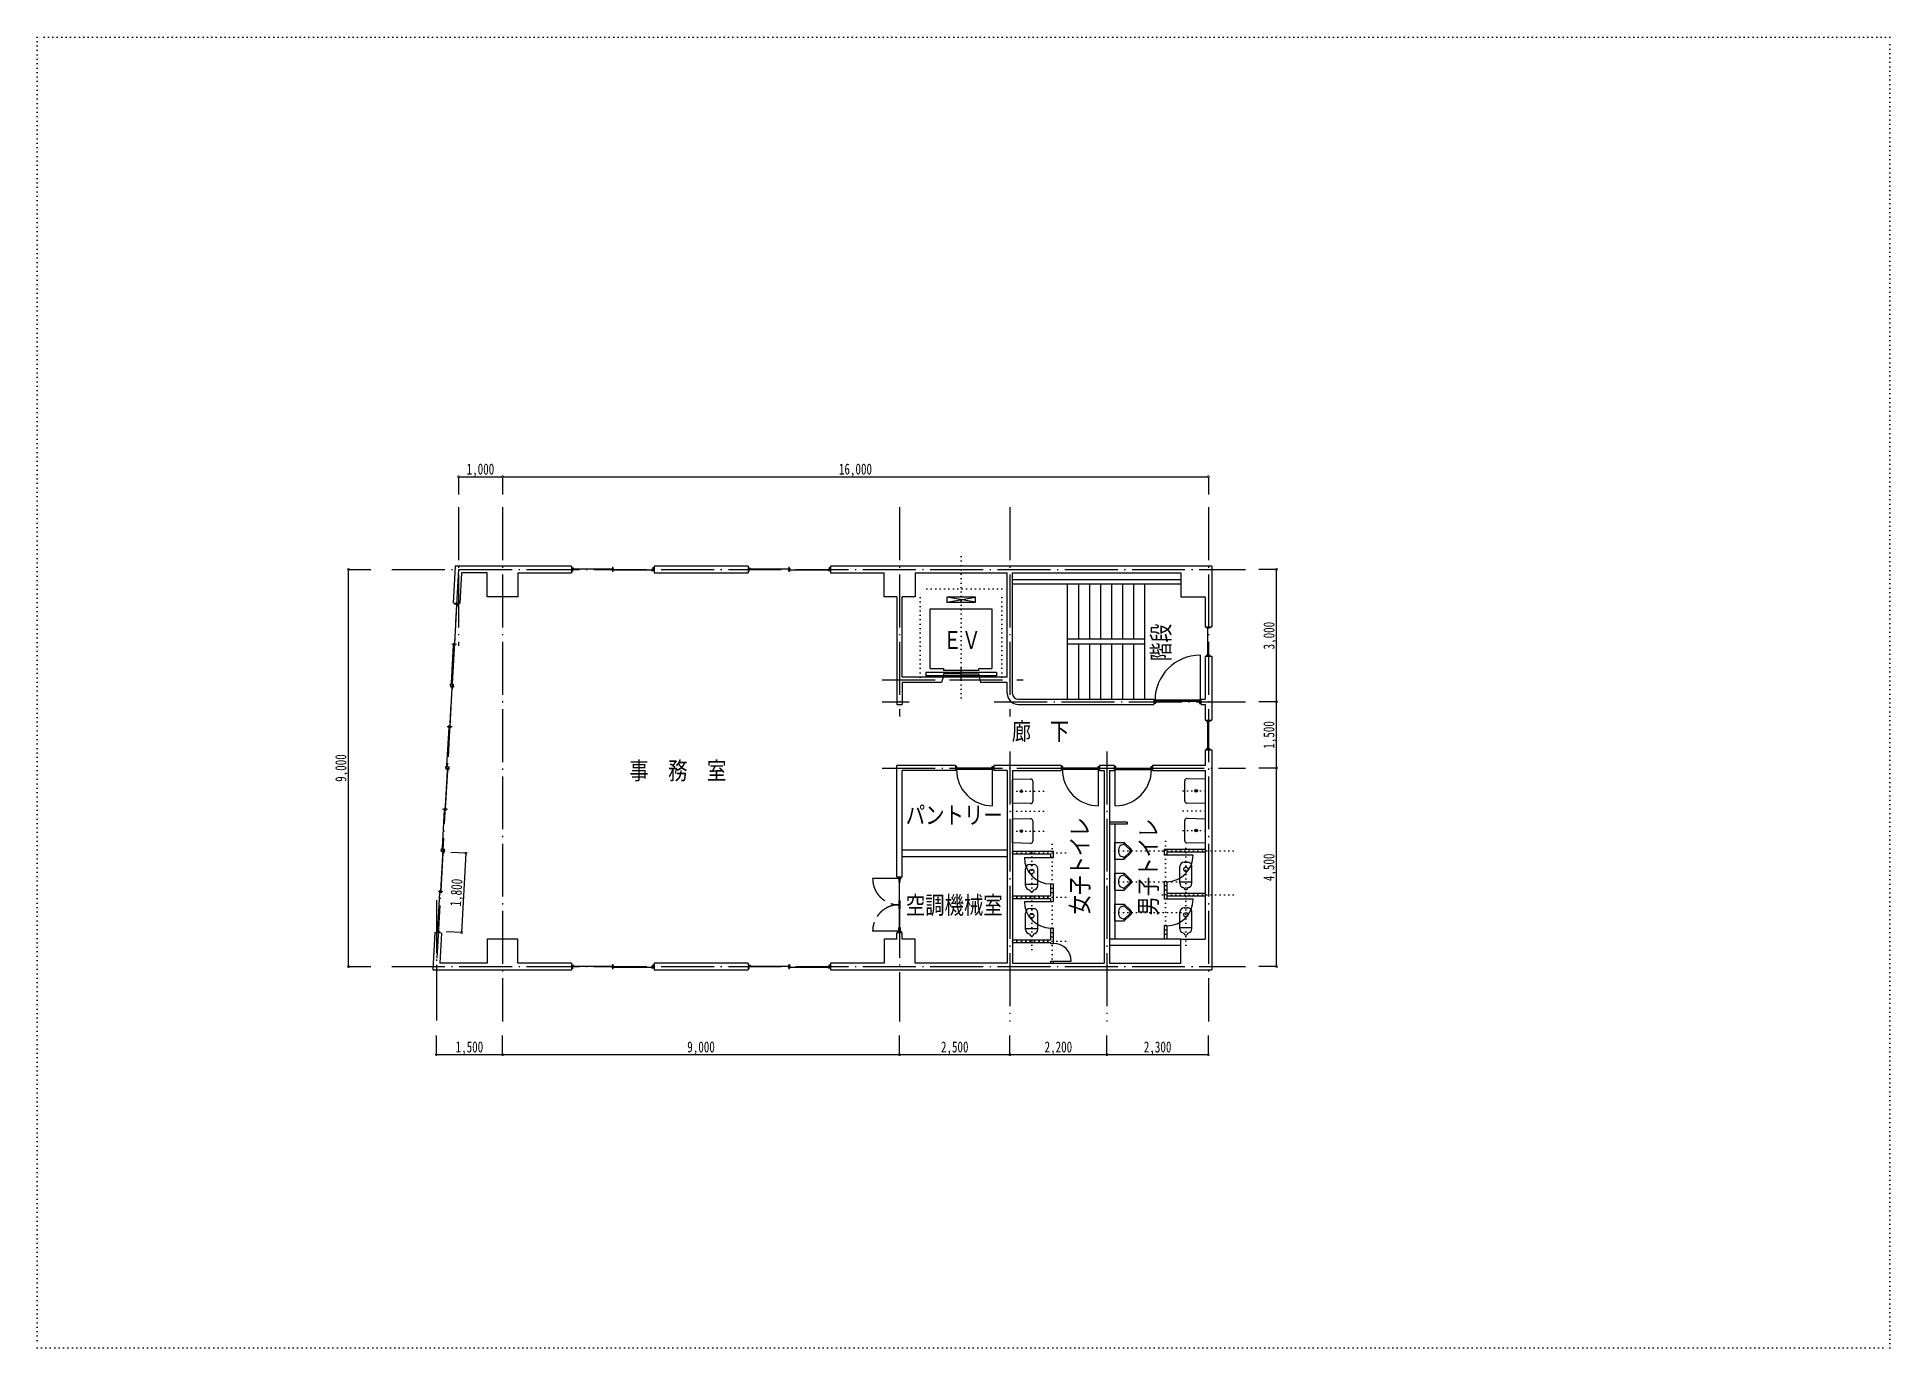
# Model space of a CAD drawing. Header units: millimetres. Extents: x 0 to 42000, y 0 to 29700.
import ezdxf
from ezdxf.enums import TextEntityAlignment as Align

# ---------------------------------------------------------------- set-up
doc = ezdxf.new("R2010")
doc.units = ezdxf.units.MM
doc.header["$LTSCALE"] = 100
for name, pattern in [('CENTER2', [15.25, 12, -1.5, 0.25, -1.5]), ('DASHED1', [7.5, 6, -1.5]), ('DOT', [1, 0, -1])]:
    doc.linetypes.add(name, pattern=pattern)
for name, color, linetype in [('0-0 芯', 7, 'Continuous'), ('0-1 躯体', 7, 'Continuous'), ('0-2 仕上', 7, 'Continuous'), ('0-3 建具', 7, 'Continuous'), ('0-4 室名', 7, 'Continuous'), ('0-5 寸法', 7, 'Continuous'), ('0-8 設備', 7, 'Continuous')]:
    doc.layers.add(name, color=color, linetype=linetype)
doc.layers.add('JWManaged1', color=7, linetype='Continuous', plot=False)
doc.styles.add('ＭＳ ゴシック', font='')
doc.styles.get('ＭＳ ゴシック').set_extended_font_data('MS Gothic')

# ---------------------------------------------------------------- blocks, each defined once
blk = doc.blocks.new('_DotSmall')
at = {"color": 0, "linetype": 'ByBlock', "const_width": 0.5}
blk.add_lwpolyline([(-0.0625, 0, 1), (0.0625, 0, 1)], format="xyb", close=True, dxfattribs=at)

msp = doc.modelspace()

# ---------------------------------------------------------------- linework, layer by layer
at = {"layer": '0-0 芯', "color": 132, "linetype": 'CENTER2'}
for p, q in [((9551, 19050), (9551, 15905)), ((10551, 19050), (10551, 7396)), ((19551, 19050), (19551, 14305)), ((22051, 19050), (22051, 14305)), ((26551, 19050), (26551, 7396)), ((8045, 17639), (27389, 17639)), ((9551, 17639), (9051, 8639)), ((19158, 15139), (22349, 15139)), ((19158, 14639), (19766, 14639)), ((21697, 14639), (27389, 14639)), ((22051, 13516), (22051, 7396)), ((24251, 13516), (24251, 7396)), ((19158, 13139), (27389, 13139)), ((9051, 10147), (9051, 7396)), ((19551, 10039), (19551, 7396)), ((8045, 8639), (27389, 8639))]:
    msp.add_line(p, q, dxfattribs=at)
at = {"layer": '0-1 躯体', "color": 7, "linetype": 'Continuous'}
for p, q in [((9480, 17714), (9433, 16877)), ((12116, 17714), (9480, 17714)), ((12116, 17714), (12116, 17564)), ((13986, 17714), (13986, 17564)), ((16116, 17714), (13986, 17714)), ((16116, 17714), (16116, 17564)), ((17986, 17714), (17986, 17564)), ((26626, 17714), (17986, 17714)), ((26626, 17714), (26626, 16341)), ((9622, 17564), (9583, 16869)), ((10201, 17564), (9622, 17564)), ((10201, 17014), (10201, 17564)), ((10901, 17564), (10901, 17014)), ((10901, 17564), (12116, 17564)), ((13986, 17564), (16116, 17564)), ((17986, 17564), (19201, 17564)), ((19201, 17014), (19201, 17564)), ((19901, 17564), (19901, 17014)), ((19901, 17564), (21991, 17564)), ((21991, 15199), (21991, 17564)), ((22111, 17564), (25926, 17564)), ((22111, 14829), (22111, 17564)), ((22111, 17414), (25926, 17414)), ((22111, 17314), (25926, 17314)), ((25926, 17564), (25926, 17014)), ((9583, 16869), (9433, 16877)), ((10901, 17014), (10201, 17014)), ((19491, 17014), (19201, 17014)), ((19491, 17014), (19491, 14579)), ((19901, 17014), (19611, 17014)), ((19611, 15199), (19611, 17014)), ((25926, 17014), (26476, 17014)), ((26476, 17014), (26476, 16341)), ((26476, 16341), (26626, 16341)), ((26476, 15671), (26476, 14699)), ((26476, 15671), (26626, 15671)), ((26626, 15671), (26626, 14224)), ((21991, 15199), (19611, 15199)), ((20544, 15229), (20504, 15079)), ((21346, 15229), (21386, 15079)), ((19611, 15079), (19611, 14579)), ((20504, 15079), (19611, 15079)), ((21991, 15079), (21386, 15079)), ((21991, 14829), (21991, 15079)), ((19491, 14579), (19611, 14579)), ((22241, 14699), (25316, 14699)), ((22241, 14579), (25316, 14579)), ((25316, 14699), (25316, 14579)), ((26386, 14699), (26476, 14699)), ((26386, 14579), (26386, 14699)), ((26386, 14579), (26476, 14579)), ((26476, 14579), (26476, 14224)), ((26476, 14224), (26626, 14224)), ((26476, 13554), (26476, 13199)), ((26476, 13554), (26626, 13554)), ((26626, 13554), (26626, 8564)), ((20816, 13199), (19491, 13199)), ((19491, 10674), (19491, 13199)), ((20816, 13079), (19611, 13079)), ((19611, 10674), (19611, 13079)), ((20816, 13199), (20816, 13079)), ((23216, 13199), (21686, 13199)), ((21686, 13199), (21686, 13079)), ((21991, 13079), (21686, 13079)), ((21991, 13079), (21991, 8714)), ((22111, 13079), (22111, 8714)), ((22111, 13079), (23216, 13079)), ((23216, 13199), (23216, 13079)), ((24086, 13199), (24086, 13079)), ((24416, 13199), (24086, 13199)), ((24086, 13079), (24191, 13079)), ((24191, 13079), (24191, 8714)), ((24311, 13079), (24311, 8714)), ((24311, 13079), (24416, 13079)), ((24416, 13199), (24416, 13079)), ((26476, 13199), (25286, 13199)), ((25286, 13199), (25286, 13079)), ((25286, 13079), (26476, 13079)), ((26476, 13079), (26476, 9264)), ((21991, 11279), (19611, 11279)), ((21991, 11129), (19611, 11129)), ((19491, 10674), (19611, 10674)), ((9018, 9409), (8971, 8564)), ((9168, 9400), (9018, 9409)), ((9168, 9400), (9130, 8714)), ((10901, 9264), (10201, 9264)), ((10201, 9264), (10201, 8714)), ((10901, 8714), (10901, 9264)), ((19491, 9264), (19201, 9264)), ((19201, 9264), (19201, 8714)), ((19491, 9264), (19491, 9404)), ((19611, 9404), (19491, 9404)), ((19611, 9264), (19611, 9404)), ((19901, 9264), (19611, 9264)), ((19901, 8714), (19901, 9264)), ((25926, 9264), (24311, 9264)), ((25926, 8714), (25926, 9264)), ((25926, 9264), (26476, 9264)), ((25926, 9114), (24311, 9114)), ((8971, 8564), (12116, 8564)), ((10201, 8714), (9130, 8714)), ((12116, 8714), (10901, 8714)), ((12116, 8714), (12116, 8564)), ((16116, 8714), (13986, 8714)), ((13986, 8714), (13986, 8564)), ((13986, 8564), (16116, 8564)), ((16116, 8714), (16116, 8564)), ((19201, 8714), (17986, 8714)), ((17986, 8714), (17986, 8564)), ((17986, 8564), (26626, 8564)), ((21991, 8714), (19901, 8714)), ((22111, 8714), (24191, 8714)), ((24311, 8714), (25926, 8714))]:
    msp.add_line(p, q, dxfattribs=at)
for radius in [250, 130]:
    msp.add_arc((22241, 14829), radius, 180, 270, dxfattribs=at)
at = {"layer": '0-2 仕上', "color": 7, "linetype": 'Continuous'}
for p, q in [((23361, 14699), (23361, 17314)), ((23611, 16064), (23611, 17314)), ((23861, 16064), (23861, 17314)), ((24111, 16064), (24111, 17314)), ((24361, 16064), (24361, 17314)), ((24611, 16064), (24611, 17314)), ((24861, 16064), (24861, 17314)), ((25111, 14699), (25111, 17314)), ((23361, 16064), (25111, 16064)), ((23361, 15949), (25111, 15949)), ((23611, 14699), (23611, 15949)), ((23861, 14699), (23861, 15949)), ((24111, 14699), (24111, 15949)), ((24361, 14699), (24361, 15949)), ((24611, 14699), (24611, 15949)), ((24861, 14699), (24861, 15949)), ((24711, 11914), (24311, 11914)), ((24711, 11864), (24311, 11864)), ((24431, 11864), (24431, 9264)), ((24711, 11914), (24711, 11864))]:
    msp.add_line(p, q, dxfattribs=at)
at = {"layer": '0-3 建具', "color": 92, "linetype": 'Continuous'}
for p, q in [((12116, 17674), (12151, 17674)), ((12136, 17604), (12136, 17674)), ((12171, 17663), (12136, 17663)), ((12171, 17639), (12171, 17663)), ((12171, 17651), (13034, 17651)), ((13068, 17663), (13034, 17663)), ((13034, 17663), (13034, 17615)), ((13051, 17584), (13051, 17694)), ((13068, 17615), (13068, 17663)), ((13986, 17674), (13951, 17674)), ((13966, 17604), (13966, 17674)), ((16116, 17674), (16151, 17674)), ((16136, 17604), (16136, 17674)), ((16171, 17663), (16136, 17663)), ((16171, 17639), (16171, 17663)), ((16171, 17651), (17034, 17651)), ((17068, 17663), (17034, 17663)), ((17034, 17663), (17034, 17615)), ((17051, 17584), (17051, 17694)), ((17068, 17615), (17068, 17663)), ((17986, 17674), (17951, 17674)), ((17966, 17604), (17966, 17674)), ((12116, 17604), (12151, 17604)), ((12136, 17639), (12171, 17639)), ((13034, 17639), (13068, 17639)), ((13034, 17615), (13068, 17615)), ((13068, 17627), (13931, 17627)), ((13966, 17639), (13931, 17639)), ((13931, 17639), (13931, 17615)), ((13931, 17615), (13966, 17615)), ((13986, 17604), (13951, 17604)), ((16116, 17604), (16151, 17604)), ((16136, 17639), (16171, 17639)), ((17034, 17639), (17068, 17639)), ((17034, 17615), (17068, 17615)), ((17068, 17627), (17931, 17627)), ((17966, 17639), (17931, 17639)), ((17931, 17639), (17931, 17615)), ((17931, 17615), (17966, 17615)), ((17986, 17604), (17951, 17604)), ((9469, 15956), (9517, 16817)), ((9473, 16875), (9471, 16840)), ((9542, 16851), (9472, 16855)), ((9507, 16853), (9505, 16818)), ((9505, 16818), (9529, 16817)), ((9529, 16817), (9531, 16852)), ((9543, 16871), (9541, 16836)), ((26516, 16341), (26516, 16306)), ((26516, 16321), (26586, 16321)), ((26516, 16306), (26551, 16306)), ((26539, 15706), (26539, 16306)), ((26551, 16306), (26551, 16321)), ((26586, 16341), (26586, 16306)), ((9396, 15061), (9443, 15923)), ((9511, 15936), (9401, 15942)), ((9433, 15958), (9431, 15924)), ((9431, 15924), (9479, 15921)), ((9481, 15955), (9433, 15958)), ((9455, 15922), (9457, 15956)), ((9479, 15921), (9481, 15955)), ((26516, 15671), (26516, 15706)), ((26516, 15706), (26551, 15706)), ((26516, 15691), (26586, 15691)), ((26551, 15706), (26551, 15691)), ((26586, 15671), (26586, 15706)), ((9365, 14089), (9413, 14950)), ((9369, 15008), (9368, 14973)), ((9438, 14984), (9368, 14988)), ((9369, 15008), (9371, 15043)), ((9440, 15024), (9371, 15028)), ((9384, 15062), (9382, 15027)), ((9407, 15061), (9384, 15062)), ((9403, 14986), (9401, 14951)), ((9401, 14951), (9425, 14950)), ((9406, 15026), (9407, 15061)), ((9425, 14950), (9427, 14985)), ((9439, 15004), (9437, 14969)), ((9439, 15004), (9441, 15039)), ((25316, 14674), (25336, 14674)), ((25351, 14604), (25316, 14604)), ((25336, 14674), (25336, 14639)), ((25336, 14639), (25351, 14639)), ((26361, 14674), (25341, 14674)), ((25341, 14674), (25341, 14644)), ((26361, 14644), (25341, 14644)), ((25351, 14639), (25351, 14604)), ((26366, 14639), (26351, 14639)), ((26351, 14639), (26351, 14604)), ((26351, 14604), (26386, 14604)), ((26361, 14674), (26361, 14644)), ((26386, 14674), (26366, 14674)), ((26366, 14674), (26366, 14639)), ((9292, 13194), (9340, 14056)), ((9407, 14069), (9298, 14075)), ((9330, 14091), (9328, 14057)), ((9328, 14057), (9376, 14054)), ((9377, 14088), (9330, 14091)), ((9352, 14055), (9354, 14089)), ((9376, 14054), (9377, 14088)), ((26516, 14224), (26516, 14189)), ((26516, 14204), (26586, 14204)), ((26516, 14189), (26551, 14189)), ((26539, 13589), (26539, 14189)), ((26551, 14189), (26551, 14204)), ((26586, 14224), (26586, 14189)), ((26516, 13554), (26516, 13589)), ((26516, 13589), (26551, 13589)), ((26516, 13574), (26586, 13574)), ((26551, 13589), (26551, 13574)), ((26586, 13554), (26586, 13589)), ((9262, 12221), (9310, 13083)), ((9266, 13141), (9264, 13106)), ((9335, 13117), (9265, 13121)), ((9266, 13141), (9268, 13176)), ((9337, 13157), (9267, 13161)), ((9280, 13195), (9278, 13160)), ((9304, 13194), (9280, 13195)), ((9300, 13119), (9298, 13084)), ((9298, 13084), (9322, 13082)), ((9302, 13159), (9304, 13194)), ((9322, 13082), (9324, 13117)), ((9336, 13137), (9334, 13102)), ((9336, 13137), (9338, 13172)), ((20851, 13174), (20816, 13174)), ((20816, 13104), (20836, 13104)), ((20836, 13139), (20851, 13139)), ((20836, 13104), (20836, 13139)), ((20841, 13104), (20841, 13134)), ((21661, 13134), (20841, 13134)), ((21661, 13104), (20841, 13104)), ((20851, 13139), (20851, 13174)), ((21651, 13174), (21686, 13174)), ((21651, 13139), (21651, 13174)), ((21666, 13139), (21651, 13139)), ((21661, 13104), (21661, 13134)), ((21666, 13104), (21666, 13139)), ((21686, 13104), (21666, 13104)), ((23251, 13174), (23216, 13174)), ((23216, 13104), (23236, 13104)), ((23236, 13104), (23236, 13139)), ((23236, 13139), (23251, 13139)), ((24061, 13134), (23241, 13134)), ((23241, 13104), (23241, 13134)), ((24061, 13104), (23241, 13104)), ((23251, 13139), (23251, 13174)), ((24051, 13139), (24051, 13174)), ((24051, 13174), (24086, 13174)), ((24066, 13139), (24051, 13139)), ((24061, 13104), (24061, 13134)), ((24066, 13104), (24066, 13139)), ((24086, 13104), (24066, 13104)), ((24451, 13174), (24416, 13174)), ((24416, 13104), (24436, 13104)), ((24436, 13104), (24436, 13139)), ((24436, 13139), (24451, 13139)), ((24441, 13104), (24441, 13134)), ((24441, 13134), (25261, 13134)), ((24441, 13104), (25261, 13104)), ((24451, 13139), (24451, 13174)), ((25251, 13139), (25251, 13174)), ((25251, 13174), (25286, 13174)), ((25266, 13139), (25251, 13139)), ((25261, 13104), (25261, 13134)), ((25266, 13104), (25266, 13139)), ((25286, 13104), (25266, 13104)), ((9188, 11327), (9236, 12189)), ((9304, 12202), (9194, 12208)), ((9226, 12223), (9224, 12190)), ((9224, 12190), (9272, 12187)), ((9274, 12221), (9226, 12223)), ((9248, 12188), (9250, 12222)), ((9272, 12187), (9274, 12221)), ((9158, 10354), (9206, 11216)), ((9162, 11274), (9160, 11239)), ((9231, 11250), (9161, 11254)), ((9162, 11274), (9164, 11308)), ((9233, 11290), (9163, 11294)), ((9176, 11328), (9174, 11293)), ((9200, 11327), (9176, 11328)), ((9196, 11252), (9194, 11217)), ((9194, 11217), (9218, 11215)), ((9198, 11292), (9200, 11327)), ((9218, 11215), (9220, 11250)), ((9232, 11270), (9230, 11235)), ((9232, 11270), (9234, 11305)), ((19516, 10674), (19516, 10639)), ((19516, 10639), (19586, 10639)), ((19536, 10634), (19536, 10549)), ((19566, 10634), (19536, 10634)), ((19536, 10549), (19566, 10549)), ((19551, 10129), (19551, 10549)), ((19566, 10549), (19566, 10634)), ((19586, 10639), (19586, 10674)), ((9084, 9460), (9132, 10322)), ((9200, 10335), (9090, 10341)), ((9122, 10356), (9120, 10322)), ((9120, 10322), (9168, 10320)), ((9170, 10354), (9122, 10356)), ((9144, 10321), (9146, 10355)), ((9168, 10320), (9170, 10354)), ((19566, 10129), (19536, 10129)), ((19536, 10129), (19536, 9949)), ((19566, 9949), (19566, 10129)), ((19566, 10039), (19536, 10039)), ((19536, 9949), (19566, 9949)), ((19551, 9529), (19551, 9949)), ((9058, 9406), (9060, 9441)), ((9129, 9423), (9059, 9426)), ((9072, 9461), (9070, 9426)), ((9096, 9459), (9072, 9461)), ((9094, 9424), (9096, 9459)), ((9128, 9403), (9130, 9437)), ((19516, 9404), (19516, 9439)), ((19516, 9439), (19586, 9439)), ((19536, 9444), (19536, 9529)), ((19536, 9529), (19566, 9529)), ((19566, 9444), (19536, 9444)), ((19566, 9529), (19566, 9444)), ((19586, 9439), (19586, 9404)), ((12116, 8674), (12151, 8674)), ((12116, 8604), (12151, 8604)), ((12136, 8604), (12136, 8674)), ((12171, 8663), (12136, 8663)), ((12136, 8639), (12171, 8639)), ((12171, 8639), (12171, 8663)), ((12171, 8651), (13034, 8651)), ((13068, 8663), (13034, 8663)), ((13034, 8663), (13034, 8615)), ((13034, 8639), (13068, 8639)), ((13034, 8615), (13068, 8615)), ((13051, 8584), (13051, 8694)), ((13068, 8615), (13068, 8663)), ((13068, 8627), (13931, 8627)), ((13966, 8639), (13931, 8639)), ((13931, 8639), (13931, 8615)), ((13931, 8615), (13966, 8615)), ((13986, 8674), (13951, 8674)), ((13986, 8604), (13951, 8604)), ((13966, 8604), (13966, 8674)), ((16116, 8674), (16151, 8674)), ((16116, 8604), (16151, 8604)), ((16136, 8604), (16136, 8674)), ((16171, 8663), (16136, 8663)), ((16136, 8639), (16171, 8639)), ((16171, 8639), (16171, 8663)), ((16171, 8651), (17034, 8651)), ((17068, 8663), (17034, 8663)), ((17034, 8663), (17034, 8615)), ((17034, 8639), (17068, 8639)), ((17034, 8615), (17068, 8615)), ((17051, 8584), (17051, 8694)), ((17068, 8615), (17068, 8663)), ((17068, 8627), (17931, 8627)), ((17966, 8639), (17931, 8639)), ((17931, 8639), (17931, 8615)), ((17931, 8615), (17966, 8615)), ((17986, 8674), (17951, 8674)), ((17986, 8604), (17951, 8604)), ((17966, 8604), (17966, 8674))]:
    msp.add_line(p, q, dxfattribs=at)
at = {"layer": '0-3 建具', "color": 132, "linetype": 'Continuous'}
for p, q in [((26361, 15694), (26361, 14674)), ((21661, 12284), (21661, 13104)), ((24061, 12284), (24061, 13104)), ((24441, 12284), (24441, 13104)), ((23041, 11244), (22111, 11244)), ((22981, 11184), (22111, 11184)), ((22381, 11114), (23041, 11114)), ((22981, 11114), (22981, 11184)), ((23041, 11114), (23041, 11244)), ((26476, 11294), (25546, 11294)), ((25546, 11294), (25546, 11164)), ((26206, 11164), (25546, 11164)), ((26476, 11234), (25606, 11234)), ((25606, 11234), (25606, 11164)), ((22981, 10244), (22981, 10514)), ((22981, 10514), (23041, 10514)), ((23041, 10114), (23041, 10514)), ((25606, 10564), (25546, 10564)), ((25546, 10564), (25546, 10164)), ((25606, 10564), (25606, 10294)), ((22111, 10244), (22981, 10244)), ((22111, 10184), (22981, 10184)), ((22381, 10114), (23041, 10114)), ((22981, 10114), (22981, 10184)), ((26206, 10164), (25546, 10164)), ((26476, 10294), (25606, 10294)), ((26476, 10234), (25606, 10234)), ((25606, 10234), (25606, 10164)), ((22111, 9244), (22981, 9244)), ((22981, 9514), (23041, 9514)), ((22981, 9244), (22981, 9514)), ((23041, 9164), (23041, 9514)), ((25606, 9564), (25546, 9564)), ((25546, 9564), (25546, 9264)), ((25606, 9564), (25606, 9264)), ((22111, 9184), (22981, 9184)), ((22981, 9164), (22981, 9184)), ((22981, 9164), (23041, 9164)), ((22981, 8764), (23441, 8764)), ((22981, 8714), (22981, 8764)), ((23041, 8714), (23041, 8764))]:
    msp.add_line(p, q, dxfattribs=at)
at = {"layer": '0-3 建具', "color": 212, "linetype": 'DOT'}
for p, q in [((23011, 11417), (23011, 8714)), ((25576, 11478), (25576, 9264)), ((22111, 11214), (23440, 11214)), ((27116, 11264), (25319, 11264)), ((22111, 10214), (23440, 10214)), ((27116, 10264), (25319, 10264)), ((22111, 9214), (23440, 9214))]:
    msp.add_line(p, q, dxfattribs=at)
at = {"layer": '0-3 建具', "color": 92, "linetype": 'DASHED1'}
for p, q in [((19536, 10634), (18941, 10634)), ((19536, 9444), (18941, 9444))]:
    msp.add_line(p, q, dxfattribs=at)
at = {"layer": '0-3 建具', "color": 132, "linetype": 'Continuous'}
for centre, radius, start, end in [((26361, 14674), 1020, 90, 180), ((21661, 13104), 820, 180, 270), ((24061, 13104), 820, 180, 270), ((24441, 13104), 820, 270, 0), ((22981, 11114), 600, 180, 270), ((25606, 11164), 600, 270, 0), ((22981, 10114), 600, 180, 270), ((25606, 10164), 600, 270, 0), ((23041, 8764), 400, 0, 90)]:
    msp.add_arc(centre, radius, start, end, dxfattribs=at)
at = {"layer": '0-3 建具', "color": 92, "linetype": 'DASHED1'}
for centre, start, end in [((19536, 10634), 180, 270), ((19536, 9444), 88.5554, 180)]:
    msp.add_arc(centre, 595, start, end, dxfattribs=at)
at = {"layer": '0-5 寸法', "color": 132, "linetype": 'Continuous'}
for p, q in [((9551, 19738), (10551, 19738)), ((9551, 19738), (9551, 19334)), ((10551, 19738), (10551, 19334)), ((10551, 19738), (26551, 19738)), ((26551, 19738), (26551, 19334)), ((7060, 8639), (7060, 17639)), ((7060, 17639), (7565, 17639)), ((28097, 17639), (27694, 17639)), ((28097, 14639), (28097, 17639)), ((28097, 14639), (27694, 14639)), ((28097, 13139), (28097, 14639)), ((28097, 13139), (27694, 13139)), ((28097, 8639), (28097, 13139)), ((9725, 11207), (9376, 11227)), ((9626, 9410), (9725, 11207)), ((9626, 9410), (9276, 9429)), ((7060, 8639), (7565, 8639)), ((28097, 8639), (27694, 8639)), ((9051, 6645), (9051, 7076)), ((10551, 6645), (10551, 7076)), ((10551, 6645), (10551, 7076)), ((19551, 6645), (19551, 7076)), ((19551, 6645), (19551, 7076)), ((22051, 6645), (22051, 7076)), ((24251, 6645), (24251, 7076)), ((26551, 6645), (26551, 7076)), ((9051, 6645), (10551, 6645)), ((10551, 6645), (19551, 6645)), ((19551, 6645), (22051, 6645)), ((22051, 6645), (24251, 6645)), ((24251, 6645), (26551, 6645))]:
    msp.add_line(p, q, dxfattribs=at)
at = {"layer": '0-8 設備', "color": 212, "linetype": 'DOT'}
for p, q in [((20946, 14727), (20946, 18032)), ((21871, 17199), (20021, 17199)), ((20021, 15199), (20021, 17199)), ((21871, 15199), (21871, 17199)), ((22111, 12611), (23007, 12611)), ((26476, 12621), (25808, 12621)), ((22111, 12161), (23007, 12161)), ((26476, 12171), (25808, 12171)), ((22111, 11711), (23007, 11711)), ((22546, 9025), (22546, 11417)), ((26476, 11721), (25808, 11721)), ((26041, 9124), (26041, 11478)), ((25926, 11264), (24311, 11264)), ((25926, 10564), (24311, 10564)), ((25926, 9864), (24311, 9864))]:
    msp.add_line(p, q, dxfattribs=at)
at = {"layer": '0-8 設備', "color": 132, "linetype": 'Continuous'}
for p, q in [((20623, 17012), (20623, 16893)), ((21269, 17012), (20623, 17012)), ((20623, 16893), (21269, 17012)), ((21269, 16893), (20623, 17012)), ((20623, 16893), (21269, 16893)), ((21269, 16893), (21269, 17012)), ((20246, 15397), (20246, 16747)), ((20246, 16747), (21646, 16747)), ((21646, 16747), (21646, 15397)), ((20143, 15310), (20143, 15229)), ((20143, 15310), (21747, 15310)), ((21747, 15229), (20143, 15229)), ((20246, 15397), (20544, 15397)), ((20544, 15397), (20544, 15349)), ((21346, 15349), (20544, 15349)), ((20944, 15272), (20544, 15272)), ((20544, 15272), (20544, 15229)), ((20946, 15142), (20946, 15433)), ((20946, 15272), (21346, 15272)), ((21346, 15349), (21346, 15397)), ((21346, 15397), (21646, 15397)), ((21346, 15272), (21346, 15229)), ((21747, 15310), (21747, 15229))]:
    msp.add_line(p, q, dxfattribs=at)
at = {"layer": '0-8 設備', "color": 7, "linetype": 'Continuous'}
for p, q in [((22520, 12890), (22111, 12881)), ((22111, 12341), (22111, 12881)), ((22571, 12840), (22571, 12382)), ((26016, 12392), (26016, 12850)), ((26067, 12900), (26476, 12891)), ((26476, 12891), (26476, 12351)), ((22520, 12332), (22111, 12341)), ((26067, 12342), (26476, 12351)), ((22520, 11990), (22111, 11981)), ((22111, 11441), (22111, 11981)), ((22571, 11940), (22571, 11482)), ((26016, 11492), (26016, 11950)), ((26067, 12000), (26476, 11991)), ((26476, 11991), (26476, 11451)), ((22520, 11432), (22111, 11441)), ((24431, 11454), (24641, 11454)), ((24431, 11074), (24431, 11454)), ((24627, 11409), (24551, 11384)), ((24637, 11416), (24768, 11293)), ((24641, 11454), (24789, 11315)), ((24641, 11428), (24641, 11454)), ((26067, 11442), (26476, 11451)), ((22508, 10954), (22583, 10954)), ((24431, 11074), (24641, 11074)), ((24627, 11118), (24551, 11144)), ((24640, 11114), (24768, 11235)), ((24641, 11074), (24789, 11213)), ((24641, 11099), (24641, 11074)), ((26003, 11004), (26078, 11004)), ((22408, 10479), (22408, 10854)), ((22683, 10479), (22683, 10854)), ((24431, 10754), (24641, 10754)), ((24431, 10374), (24431, 10754)), ((24627, 10709), (24551, 10684)), ((24637, 10716), (24768, 10593)), ((24640, 10414), (24768, 10535)), ((24641, 10754), (24789, 10615)), ((24641, 10728), (24641, 10754)), ((24641, 10374), (24789, 10513)), ((25903, 10529), (25903, 10904)), ((26178, 10549), (25903, 10549)), ((26178, 10529), (26178, 10904)), ((22683, 10499), (22408, 10499)), ((24431, 10374), (24641, 10374)), ((24627, 10418), (24551, 10444)), ((24641, 10399), (24641, 10374)), ((22408, 9479), (22408, 9854)), ((22508, 9954), (22583, 9954)), ((22683, 9479), (22683, 9854)), ((24431, 10054), (24641, 10054)), ((24431, 9674), (24431, 10054)), ((24431, 9674), (24641, 9674)), ((24627, 10009), (24551, 9984)), ((24627, 9718), (24551, 9744)), ((24637, 10016), (24768, 9893)), ((24640, 9714), (24768, 9835)), ((24641, 10054), (24789, 9915)), ((24641, 10028), (24641, 10054)), ((24641, 9674), (24789, 9813)), ((24641, 9699), (24641, 9674)), ((25903, 9499), (25903, 9874)), ((26003, 9974), (26078, 9974)), ((26178, 9499), (26178, 9874)), ((22683, 9499), (22408, 9499)), ((26178, 9519), (25903, 9519))]:
    msp.add_line(p, q, dxfattribs=at)
for centre, radius in [((22311, 12611), 30), ((26276, 12621), 30), ((22311, 11711), 30), ((26276, 11721), 30), ((22546, 10794), 50), ((26041, 10844), 50), ((22546, 9794), 50), ((26041, 9814), 50)]:
    msp.add_circle(centre, radius, dxfattribs=at)
for centre, radius, start, end in [((22521, 12840), 50, 0, 91.2453), ((26066, 12850), 50, 88.7548, 180), ((22521, 12382), 50, 268.7548, 0), ((26066, 12392), 50, 180, 271.2453), ((22521, 11940), 50, 0, 91.2453), ((26066, 11950), 50, 88.7548, 180), ((22521, 11482), 50, 268.7548, 0), ((24711, 11264), 200, 143.1301, 216.87), ((24621, 11428), 20, 288.4348, 0), ((26066, 11492), 50, 180, 271.2453), ((22508, 10854), 100, 90, 180), ((22583, 10854), 100, 359.9998, 90), ((24621, 11099), 20, 0, 71.5648), ((24741, 11264), 40, 313.214, 46.7861), ((24741, 11264), 70, 313.214, 46.7861), ((26003, 10904), 100, 90, 180), ((26078, 10904), 100, 359.9998, 90), ((24711, 10564), 200, 143.1301, 216.87), ((24621, 10728), 20, 288.4348, 0), ((24741, 10564), 40, 313.214, 46.7861), ((24741, 10564), 70, 313.214, 46.7861), ((26003, 10529), 100, 180, 265.711), ((26078, 10529), 100, 274.2894, 359.9998), ((22508, 10479), 100, 180, 265.711), ((22546, 10379), 45, 180, 359.9998), ((22583, 10479), 100, 274.2894, 359.9998), ((24621, 10399), 20, 0, 71.5648), ((26041, 10429), 45, 180, 359.9998), ((22508, 9854), 100, 90, 180), ((22583, 9854), 100, 359.9998, 90), ((24711, 9864), 200, 143.1301, 216.87), ((24621, 10028), 20, 288.4348, 0), ((24621, 9699), 20, 0, 71.5648), ((24741, 9864), 40, 313.214, 46.7861), ((24741, 9864), 70, 313.214, 46.7861), ((26003, 9874), 100, 90, 180), ((26078, 9874), 100, 359.9998, 90), ((22508, 9479), 100, 180, 265.711), ((22546, 9379), 45, 180, 359.9998), ((22583, 9479), 100, 274.2894, 359.9998), ((26003, 9499), 100, 180, 265.711), ((26041, 9399), 45, 180, 359.9998), ((26078, 9499), 100, 274.2894, 359.9998)]:
    msp.add_arc(centre, radius, start, end, dxfattribs=at)
at = {"layer": 'JWManaged1', "color": 9, "linetype": 'DOT'}
msp.add_lwpolyline([(0, 0), (42000, 0), (42000, 29700), (0, 29700)], close=True, dxfattribs=at)

# ---------------------------------------------------------------- block references
at = {"layer": '0-5 寸法', "color": 132, "xscale": 100, "yscale": 100, "zscale": 100}
for p in [(9551, 19738), (10551, 19738), (26551, 19738), (7060, 17639), (28097, 17639), (28097, 14639), (28097, 13139), (9725, 11207), (9626, 9410), (7060, 8639), (28097, 8639), (9051, 6645), (10551, 6645), (10551, 6645), (19551, 6645), (19551, 6645), (22051, 6645), (24251, 6645), (26551, 6645)]:
    msp.add_blockref('_DotSmall', p, dxfattribs=at)

# ---------------------------------------------------------------- texts
at = {"layer": '0-4 室名', "color": 7, "linetype": 'Continuous', "style": 'ＭＳ ゴシック'}
for s, width, p, p2 in [('階段', 0.817627, (25675, 15557), (25675, 16407)), ('女子トイレ', 0.846484, (23836, 9823), (23836, 12023)), ('男子トイレ', 0.846484, (25388, 9794), (25388, 11994))]:
    msp.add_text(s, height=400, rotation=90, dxfattribs=dict(at, width=width)).set_placement(p, p2, align=Align.FIT)
for s, width, p, p2 in [('ＥＶ', 0.817627, (20538, 15839), (21388, 15839)), ('廊\u3000下', 0.833659, (22095, 13770), (23395, 13770)), ('事\u3000務\u3000室', 0.846484, (13424, 12879), (15624, 12879)), ('パントリー', 0.846484, (19690, 11873), (21890, 11873)), ('空調機械室', 0.846484, (19690, 9832), (21890, 9832))]:
    msp.add_text(s, height=400, dxfattribs=dict(at, width=width)).set_placement(p, p2, align=Align.FIT)
at = {"layer": '0-5 寸法', "color": 132, "linetype": 'Continuous', "style": 'ＭＳ ゴシック', "width": 0.769531}
for s, p, p2 in [('1,000', (9738, 19788), (10363, 19788)), ('16,000', (18176, 19788), (18926, 19788)), ('1,500', (9488, 6695), (10113, 6695)), ('9,000', (14738, 6695), (15363, 6695)), ('2,500', (20488, 6695), (21113, 6695)), ('2,200', (22838, 6695), (23463, 6695)), ('2,300', (25088, 6695), (25713, 6695))]:
    msp.add_text(s, height=250, dxfattribs=at).set_placement(p, p2, align=Align.FIT)
for s, rotation, p, p2 in [('3,000', 90, (28047, 15826), (28047, 16451)), ('1,500', 90, (28047, 13576), (28047, 14201)), ('9,000', 90, (7010, 12826), (7010, 13451)), ('4,500', 90, (28047, 10576), (28047, 11201)), ('1,800', 86.8202, (9608, 9999), (9643, 10623))]:
    msp.add_text(s, height=250, rotation=rotation, dxfattribs=at).set_placement(p, p2, align=Align.FIT)

doc.saveas('drawing.dxf')
